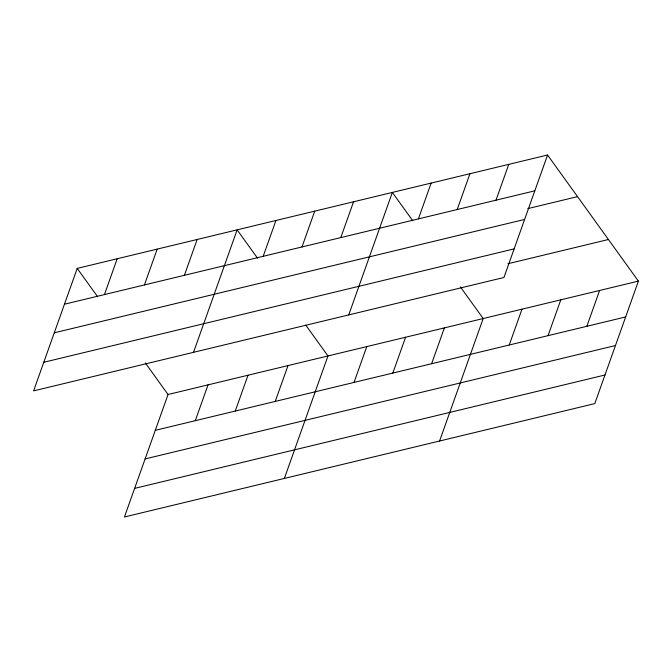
<?xml version="1.0" encoding="UTF-8"?>
<svg xmlns="http://www.w3.org/2000/svg" width="672" height="672" viewBox="0 0 672 672"><rect width="100%" height="100%" fill="white"/><g stroke="black" fill="none" stroke-linecap="round" stroke-linejoin="round"><path stroke-width="1.01" d="M77.213 268.397L33.6 390.877L503.95 277.494L547.562 155.014L77.213 268.397L97.6 296.696M104.437 294.58L117.188 258.762M144.413 284.945L157.172 249.119M184.397 275.31L197.148 239.484M145.27 362.88L168.05 394.506L124.438 516.986L594.787 403.603L638.4 281.123L547.562 155.014M193.519 352.321L237.132 229.849L257.519 258.149M195.275 420.697L208.034 384.871M263.18 256.318L275.932 220.492M235.259 411.054L248.01 375.236M301.98 246.96L314.74 211.134M275.234 401.419L287.994 365.593M340.788 237.602L353.539 201.785M284.357 478.439L327.97 355.958L305.785 325.164M348.734 314.908L392.347 192.427L412.734 220.727M354.018 382.427L366.778 346.609M418.396 218.896L431.147 183.078M392.826 373.069L405.577 337.252M457.195 209.546L469.955 173.72M431.626 363.72L444.385 327.894M496.003 200.189L508.754 164.371M439.572 441.017L483.185 318.545L460.404 286.91M509.233 345.013L521.993 309.187M548.033 335.656L560.792 299.838M586.841 326.298L599.6 290.48M64.453 304.223L534.803 190.831M527.789 208.622L577.534 196.627M54.272 332.816L524.622 219.433M43.781 362.275L514.13 248.892M507.931 263.735L608.42 239.509M168.05 394.506L638.4 281.123M155.299 430.332L625.64 316.949M145.11 458.926L615.46 345.542M134.618 488.393L604.968 375.01"/></g></svg>
